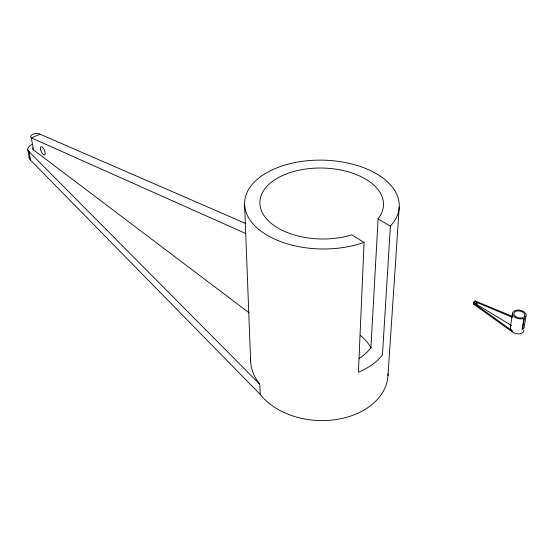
<?xml version="1.0" encoding="UTF-8"?>
<svg xmlns="http://www.w3.org/2000/svg" width="554" height="554" viewBox="0 0 554 554"><rect width="100%" height="100%" fill="white"/><g stroke="black" fill="none" stroke-linecap="round" stroke-linejoin="round"><path stroke-width="0.83" d="M364.096 242.327L358.417 372.212L359.359 371.817A70.718 48.087 2.6 0 0 369.428 366.506L371.249 365.294A70.718 48.087 2.6 0 0 381.893 355.71L382.454 355.024L390.418 226.053A77.359 44.417 1.1 0 0 331.984 160.646A77.359 44.417 1.1 0 0 246.468 213.373A77.359 44.417 1.1 0 0 363.93 242.389L351.88 234.861L351.084 235.104A61.833 35.477 1.1 0 1 260.982 209.433A61.833 35.477 1.1 0 1 328.875 168.361A61.833 35.477 1.1 0 1 378.112 218.754L370.938 347.593A56.536 38.42 2.6 0 1 359.068 358.486M387.994 375.626L399.219 207.106M523.807 329.886A6.918 4.356 12.3 0 1 519.721 333.778A6.918 4.356 12.3 0 1 511.951 331.687L473.739 304.201L473.857 303.232A1.316 0.824 9.7 0 1 473.407 302.325A1.316 0.824 9.7 0 1 474.48 301.826M511.3 325.371L474.266 302.948L474.432 301.591L475.249 301.023L512.568 316.445M510.373 327.068L512.526 313.162M511.931 331.673L512.083 330.69A6.911 4.349 12.2 0 1 511.072 325.62M522.159 327.996A5.533 3.462 12.1 0 0 522.858 327.158L524.666 316.168A5.595 3.462 11.8 0 0 519.292 310.946A5.595 3.462 11.8 0 0 514.181 314.956A5.595 3.462 11.8 0 0 522.747 317.671L523.911 318.356L522.11 329.346A7.008 4.39 12.1 0 0 523.08 328.806L523.108 328.785A6.835 4.28 12.1 0 0 524.015 327.857M524.015 327.857L525.829 316.874A6.994 4.328 11.8 0 0 519.465 310.095A6.994 4.328 11.8 0 0 512.907 315.15A6.994 4.328 11.8 0 0 523.897 318.363M245.928 223.587L40.103 134.227L31.349 137.863L33.441 149.857L249.203 312.885M474.494 302.249L474.023 302.532L474.266 302.948M512.547 317.373L474.203 301.328L475.249 301.023M245.921 233.615L31.349 137.863A5.131 2.535 -9 0 1 33.136 134.144A5.131 2.535 -9 0 1 40.089 134.213L40.103 134.227M477.264 303.322L476.828 302.796M377.987 218.913L390.362 226.115M524.659 316.182L525.829 316.874M473.857 303.232L512.083 330.69M32.153 144.435A10.18 5.131 -9.1 0 0 29.071 151.706L259.798 384.324L260.276 394.538A68.585 48.967 3.2 0 0 268.198 402.599L269.029 403.277A68.585 48.967 3.2 0 0 344.089 417.979A68.585 48.967 3.2 0 0 388.056 373.902M29.265 157.17A10.124 5.173 -9.2 0 0 30.588 160.182L260.124 394.337M259.798 384.324L259.348 383.749A69.105 48.766 3.1 0 1 250.664 357.939M29.071 151.706L30.588 160.182M27.735 149.705L29.251 158.16M244.598 204.779L250.65 361.326M473.739 304.201A1.316 0.824 9.7 0 1 473.393 303.128M360.287 335.392A55.248 38.967 3 0 1 371.118 348.12M33.441 149.857A5.09 2.569 -9.1 0 1 32.949 147.876M475.997 303.183C477.029 305.185 476.946 302.089 475.997 303.156M40.518 149.282A4.529 1.71 66 0 0 44.604 155.051A4.529 1.71 66 0 0 43.344 148.34A4.529 1.71 66 0 0 40.518 149.282"/></g></svg>
